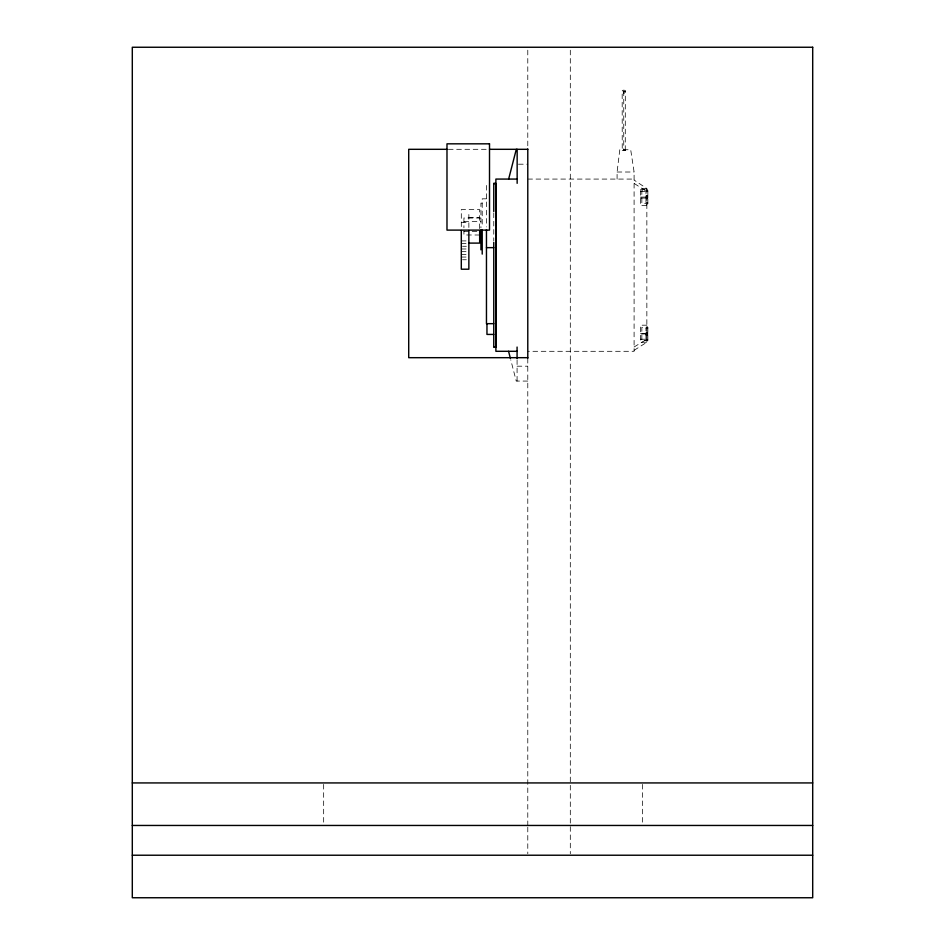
<?xml version="1.0" encoding="UTF-8"?>
<svg xmlns="http://www.w3.org/2000/svg" width="945" height="945" viewBox="0 0 945 945"><rect width="100%" height="100%" fill="white"/><g stroke="black" fill="none" stroke-linecap="round" stroke-linejoin="round"><path stroke-width="0.71" stroke-dasharray="4.72 3.54" d="M646.746 204.51L647.845 203.411L641.844 203.411L641.844 190.429L647.845 190.429L646.746 189.331M646.746 341.44L647.845 340.342L641.844 340.342L641.844 327.36L647.845 327.36L646.746 326.261M647.845 327.395L647.857 340.483M647.845 203.707L647.857 190.276M617.085 179.077L617.085 172.014L619.802 149.735L630.693 149.735L634.095 172.014L634.095 351.304L527.783 351.304M622.235 150.385L625.318 150.255L622.235 150.385L622.176 90.992M625.271 150.385L625.318 90.992M634.095 350.323L646.852 342.232L646.852 188.575L634.095 180.058M634.095 346.992L646.852 339.22L640.474 339.22M624.539 91.7L625.117 91.393A1.394 0.78 0 0 0 625.117 90.578L624.539 90.283A1.666 0.921 0 0 0 622.968 90.283L622.389 90.578A1.394 0.78 0 0 0 622.389 91.393L624.539 91.7A1.666 0.921 0 0 1 622.968 91.7M448.402 149.31L488.092 149.31M518.474 164.194L527.783 164.194M617.085 172.014L634.095 172.014M527.783 179.077L634.095 179.077M646.852 188.575L640.474 188.575L640.474 205.597L646.852 205.597M640.474 189.449L646.852 189.449M647.845 191.233L645.978 191.067L645.978 202.773L647.845 202.773M640.474 191.587L646.852 191.587L634.095 183.389M645.978 195.45L647.845 195.45M645.978 196.217L647.845 196.217M645.978 196.406L647.845 196.406M645.978 196.69L647.845 196.69M640.474 197.08L646.852 197.08M645.978 197.186L647.845 197.186M645.978 197.458L647.845 197.458M645.978 197.623L647.845 197.623M640.474 198.072L646.852 198.072M645.978 198.391L647.845 198.391M486.462 198.828L482.21 198.828L482.21 226.469M645.978 202.573L647.845 202.573M482.21 203.128L480.934 203.128L480.934 227.792M468.862 217.728L479.658 217.728M480.934 217.964L463.924 217.964L463.924 227.792M463.924 221.366L480.934 221.366M461.302 222.583L468.862 222.583M463.924 231.572L480.934 231.572M479.658 235.01L463.924 234.974L463.924 230.722M461.302 240.904L466.334 240.904M461.302 243.597L466.334 243.597M462.554 246.279L466.334 246.279M461.302 248.984L466.334 248.984M461.302 251.665L466.334 251.665M461.302 254.37L466.334 254.37M461.302 257.052L466.334 257.052M462.554 259.757L466.334 259.757M646.852 325.186L640.474 325.198L640.474 342.232L646.852 342.232M647.845 327.998L645.978 327.998L645.978 339.704L647.845 339.704M645.978 328.163L647.845 328.163M645.978 332.38L647.845 332.38M645.978 333.148L647.845 333.148M645.978 333.337L647.845 333.337M640.474 333.703L647.845 333.62M641.844 333.963L646.746 333.963M645.978 334.117L647.845 334.117M645.978 334.388L647.845 334.388M645.978 335.321L647.845 335.321M645.978 339.503L647.845 339.503M517.08 366.188L527.783 366.188M527.783 381.071L516.23 381.071L510.761 359.809M642.482 784.397L642.482 823.993M624.161 91.783L624.161 93.52M623.747 90.992L623.747 150.255M623.346 91.783L623.346 93.52M570.308 50.203L570.308 853.748M527.783 50.203L527.783 147.514M527.783 358.391L527.783 825.741M527.783 827.206L527.783 853.748M517.08 359.809L517.08 381.071M493.762 213.003L493.762 240.94M486.462 185.456L486.462 226.918M479.658 228.584L479.658 209.625L461.302 209.625L461.302 228.265M468.862 214.503L468.862 228.584M323.662 784.397L323.662 825.457"/><path stroke-width="1.42" d="M508.646 179.077L516.301 149.31M446.938 149.31L408.712 149.31L408.712 357.683L527.783 357.683M489.557 149.31L527.783 149.31M517.151 179.077L495.889 179.077L495.889 351.304L517.08 351.304M495.889 183.33L493.762 183.33L493.762 211.538M493.762 183.613L495.889 183.613L495.889 346.768L493.762 346.768M468.862 243.101L479.658 243.101L479.658 230.674M486.462 247.649L493.762 247.649M493.762 323.662L486.462 323.662L486.462 229.6M493.762 334.424L486.958 334.424L486.958 323.662M495.889 347.051L493.762 347.051L493.762 242.404M132.3 782.932L812.7 782.932M132.3 825.457L812.7 825.457M132.3 855.225L812.7 855.225M508.575 351.304L510.394 358.391M527.783 148.979L527.783 358.344M517.151 149.31L517.151 183.33M517.08 347.051L517.08 358.391M482.21 230.096L482.21 254.11M480.934 230.096L480.934 249.823M468.862 230.45L468.862 269.207L461.302 269.207L461.302 230.45M812.7 47.25L132.3 47.25L132.3 897.75L812.7 897.75L812.7 47.25M489.51 143.829L446.985 143.829L446.985 230.107L489.51 230.107L489.51 143.829"/></g></svg>
